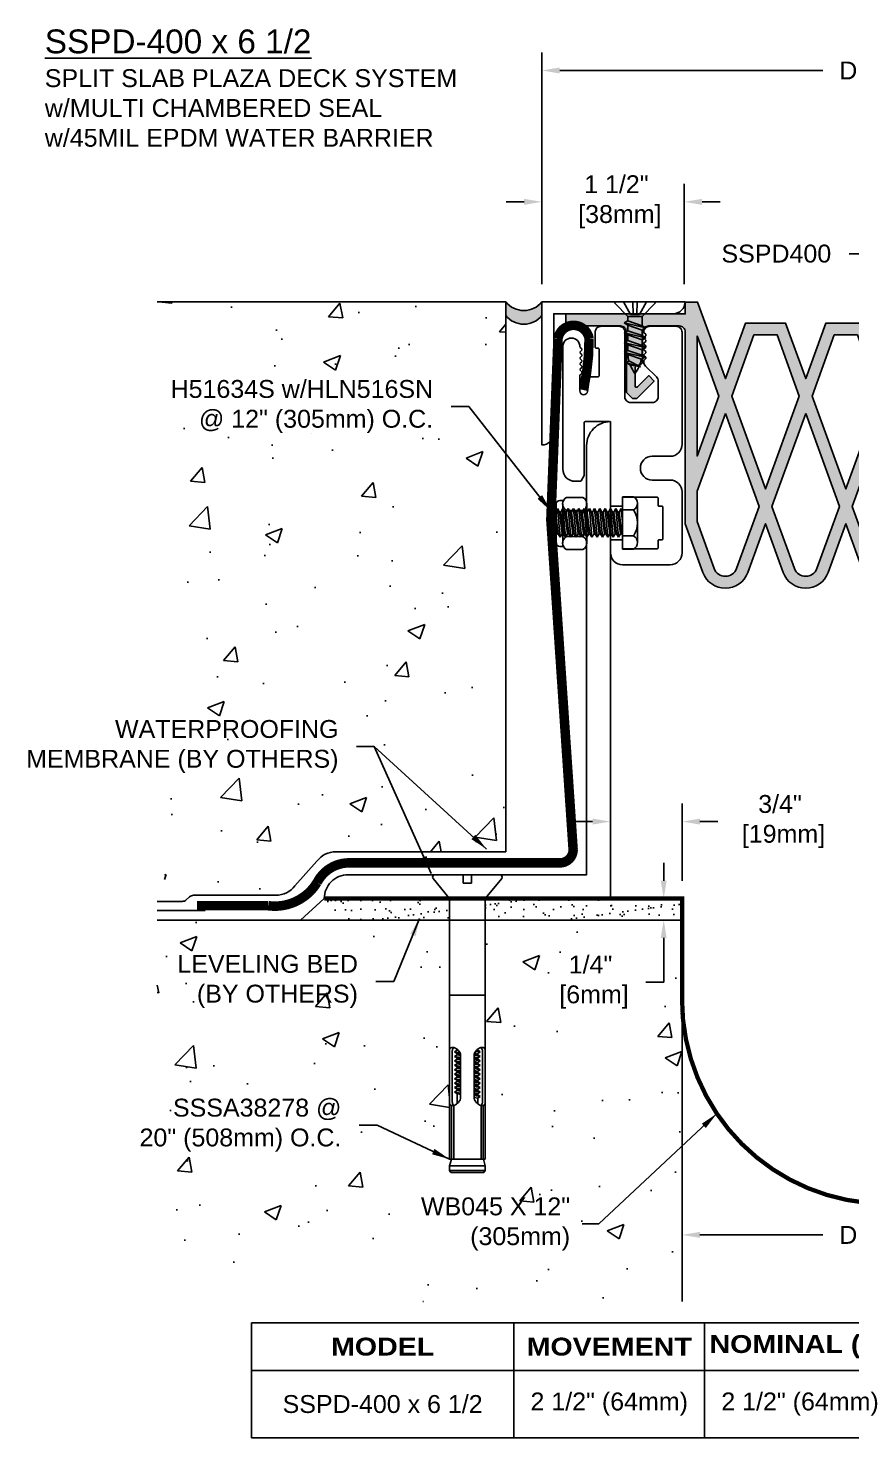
# Model space of a CAD drawing. Header units: inches. Extents: x -1.4 to 49.4, y -11.9 to 2.9.
# Drawn here: x -1.35 to 7.28, y -11.91 to 2.87 of the extents above; entities that cross this region are included whole.
import ezdxf

# ---------------------------------------------------------------- set-up
doc = ezdxf.new("R2010")
doc.units = ezdxf.units.IN
doc.header["$MEASUREMENT"] = 0
for name, color, linetype in [('Anchors', 4, 'Continuous'), ('Conditions', 1, 'Continuous'), ('Dimensions', 3, 'Continuous'), ('Fillers', 2, 'Continuous'), ('Metals', 7, 'Continuous'), ('Seal', 5, 'Continuous'), ('TABLE', 1, 'Continuous'), ('Text', 2, 'Continuous')]:
    doc.layers.add(name, color=color, linetype=linetype)
doc.styles.add('ARIAL', font='arial.ttf')
doc.styles.add('Arial Bold', font='')
doc.styles.get('Arial Bold').set_extended_font_data('Arial Black')
doc.dimstyles.new('Arial', dxfattribs={"dimscale": 1.5, "dimtxt": 0.125, "dimasz": 0.125, "dimexe": 0.125, "dimexo": 0.125, "dimgap": 0.125, "dimtad": 0, "dimtih": 1, "dimtoh": 1, "dimdec": 4, "dimzin": 0, "dimdsep": 46, "dimlunit": 4, "dimtxsty": 'ARIAL', "dimcen": 0.125, "dimadec": 0, "dimazin": 0, "dimtfac": 1, "dimtdec": 4, "dimtofl": 0, "dimtmove": 0, "dimatfit": 3, "dimfxl": 0, "dimfrac": 2, "dimtolj": 1, "dimtzin": 0, "dimarcsym": 0})
pattern_1 = [(37.5, (-4.8217, -10.52077), (-0.0062993, 0.1926824), [0, -0.152, 0, -0.17, 0, -0.1625]), (7.5, (-4.8217, -10.52077), (0.1769777, 0.2822146), [0, -0.082, 0, -0.137, 0, -0.0525]), (327.5, (-4.9447, -10.52077), (0.3114142, 0.000566), [0, -0.05, 0, -0.18, 0, -0.235]), (317.5, (-4.9447, -10.52077), (0.3006127, 0.0877676), [0, -0.025, 0, -0.118, 0, -0.135])]

# ---------------------------------------------------------------- blocks, each defined once
blk = doc.blocks.new('PLZ1')
blk.add_lwpolyline([(0.265, 0, -0.414214), (0.275, -0.01), (0.275, -0.56, 0.131652), (0.276, -0.565), (0.308, -0.62, 0.267949), (0.317, -0.625), (0.375, -0.625, 0.414214), (0.5, -0.5), (0.5, 0.785, 1), (0.32, 0.785, -0.198912), (0.317, 0.778), (0.301, 0.762, 0.414214), (0.301, 0.748), (0.317, 0.732, -0.198912), (0.32, 0.725, -0.198912), (0.317, 0.718), (0.301, 0.702, 0.414214), (0.301, 0.688), (0.317, 0.672, -0.198912), (0.32, 0.665, -0.198912), (0.317, 0.658), (0.301, 0.642, 0.414214), (0.301, 0.628), (0.317, 0.612, -0.198912), (0.32, 0.605, -0.198912), (0.317, 0.598), (0.301, 0.582, 0.414214), (0.301, 0.568), (0.317, 0.552, -0.198912), (0.32, 0.545, -0.198912), (0.317, 0.538), (0.301, 0.522, 0.414214), (0.301, 0.508), (0.317, 0.492, -0.198912), (0.32, 0.485), (0.32, 0.322, -0.93609), (0.24, 0.317), (0.221, 0.461, 0.376062), (0.211, 0.47), (0.13, 0.47, -0.414214), (0.12, 0.48), (0.12, 0.76, -0.414214), (0.13, 0.77), (0.15, 0.77, 0.414214), (0.16, 0.78), (0.16, 0.937, 0.414214), (0.097, 1), (-0.088, 1, 0.414214), (-0.15, 0.937), (-0.15, 0.262, -0.414214), (-0.213, 0.2), (-0.438, 0.2, -0.414214), (-0.5, 0.262), (-0.5, 0.424, -0.198912), (-0.482, 0.468), (-0.368, 0.582, 0.198912), (-0.35, 0.626), (-0.35, 0.637, 0.198912), (-0.353, 0.645), (-0.369, 0.66, -0.414214), (-0.369, 0.675), (-0.353, 0.69, 0.198912), (-0.35, 0.697, 0.198912), (-0.353, 0.705), (-0.369, 0.72, -0.414214), (-0.369, 0.735), (-0.353, 0.75, 0.198912), (-0.35, 0.757, 0.198912), (-0.353, 0.765), (-0.369, 0.78, -0.414214), (-0.369, 0.795), (-0.353, 0.81, 0.198912), (-0.35, 0.817, 0.198912), (-0.353, 0.825), (-0.369, 0.84, -0.414214), (-0.369, 0.855), (-0.353, 0.87, 0.198912), (-0.35, 0.877, 0.198912), (-0.353, 0.885), (-0.369, 0.9, -0.414214), (-0.369, 0.915), (-0.353, 0.93, 0.198912), (-0.35, 0.937, 0.414214), (-0.413, 1), (-0.688, 1, 0.414214), (-0.75, 0.937), (-0.75, -0.238, 0.414214), (-0.625, -0.363), (-0.438, -0.363, -1), (-0.438, -0.613), (-0.625, -0.613, 0.414214), (-0.75, -0.737), (-0.75, -1.375, 0.414214), (-0.625, -1.5), (-0.125, -1.5, 0.414214), (0, -1.375), (0, -1.248, 0.414214), (-0.01, -1.238), (-0.115, -1.238, 0.414214), (-0.125, -1.248), (-0.125, -1.323, -0.414214), (-0.135, -1.333), (-0.49, -1.333, -0.414214), (-0.5, -1.323), (-0.5, -1.248, 0.414214), (-0.51, -1.238), (-0.54, -1.238, -0.414214), (-0.55, -1.228), (-0.55, -0.898, -0.414214), (-0.54, -0.888), (-0.51, -0.888, 0.414214), (-0.5, -0.878), (-0.5, -0.803, -0.414214), (-0.49, -0.793), (-0.135, -0.793, -0.414214), (-0.125, -0.803), (-0.125, -0.878, 0.414214), (-0.115, -0.888), (-0.01, -0.888, 0.414214), (0, -0.878), (0, -0.01, -0.414214), (0.01, 0)], format="xyb", close=True)
blk = doc.blocks.new('*D13')
at = {"layer": 'Defpoints', "color": 0}
for p in [(4.031, 1.049), (4.031, 0), (5.523, 0)]:
    blk.add_point(p, dxfattribs=at)
at = {"layer": 'Dimensions', "color": 0, "lineweight": -2}
for p, q in [((4.031, 0.187), (4.031, 1.236)), ((5.523, 0.187), (5.523, 1.236)), ((3.844, 1.049), (3.656, 1.049)), ((5.71, 1.049), (5.898, 1.049))]:
    blk.add_line(p, q, dxfattribs=at)
at = {"layer": 'Dimensions', "color": 0}
for points in [[(3.844, 1.08), (3.844, 1.017), (4.031, 1.049)], [(5.71, 1.08), (5.71, 1.017), (5.523, 1.049)]]:
    blk.add_solid(points, dxfattribs=at)
at = {"layer": 'Dimensions', "color": 0, "insert": (4.812, 1.049), "char_height": 0.1875, "attachment_point": 5, "style": 'ARIAL'}
blk.add_mtext('\\A1;1 1/2"\\P [38mm]', dxfattribs=at)
blk = doc.blocks.new('SSSA38278')
for p, q in [((-0.341, 0), (-0.045, 0)), ((-0.045, 0), (-0.045, -0.09)), ((0.045, 0), (0.341, 0)), ((0.045, 0), (0.045, -0.09)), ((-0.191, -0.246), (-0.36, -0.039)), ((-0.045, -0.09), (0.045, -0.09)), ((0.191, -0.246), (0.36, -0.039)), ((-0.187, -0.256), (-0.187, -2.982)), ((0.188, -0.256), (0.188, -2.982)), ((-0.187, -1.262), (0.188, -1.262)), ((-0.157, -1.843), (-0.157, -2.387)), ((-0.135, -1.857), (-0.108, -1.84)), ((-0.135, -1.857), (-0.089, -1.849)), ((-0.135, -1.857), (-0.108, -1.873)), ((-0.135, -1.904), (-0.108, -1.887)), ((-0.135, -1.904), (-0.071, -1.893)), ((-0.135, -1.904), (-0.108, -1.92)), ((-0.108, -1.83), (-0.108, -1.84)), ((-0.108, -1.84), (-0.098, -1.838)), ((-0.078, -1.867), (-0.108, -1.873)), ((-0.108, -1.873), (-0.108, -1.887)), ((-0.108, -1.887), (-0.073, -1.88)), ((-0.07, -1.912), (-0.108, -1.92)), ((-0.108, -1.92), (-0.108, -1.934)), ((-0.07, -1.896), (-0.07, -2.334)), ((0.071, -1.895), (0.108, -1.887)), ((0.071, -1.896), (0.071, -2.334)), ((0.071, -1.915), (0.135, -1.904)), ((0.071, -1.915), (0.135, -1.904)), ((0.108, -1.92), (0.071, -1.928)), ((0.108, -1.873), (0.072, -1.881)), ((0.078, -1.867), (0.135, -1.857)), ((0.093, -1.844), (0.108, -1.84)), ((0.108, -1.83), (0.108, -1.84)), ((0.135, -1.857), (0.108, -1.84)), ((0.135, -1.857), (0.108, -1.873)), ((0.108, -1.873), (0.108, -1.887)), ((0.135, -1.904), (0.108, -1.887)), ((0.135, -1.904), (0.108, -1.92)), ((0.108, -1.92), (0.108, -1.934)), ((0.158, -1.843), (0.158, -2.387)), ((-0.135, -1.951), (-0.108, -1.934)), ((-0.135, -1.951), (-0.07, -1.94)), ((-0.135, -1.951), (-0.108, -1.967)), ((-0.135, -1.998), (-0.108, -1.981)), ((-0.135, -1.998), (-0.07, -1.986)), ((-0.135, -1.998), (-0.108, -2.014)), ((-0.135, -2.044), (-0.108, -2.028)), ((-0.135, -2.044), (-0.07, -2.033)), ((-0.135, -2.044), (-0.108, -2.061)), ((-0.108, -1.934), (-0.07, -1.926)), ((-0.07, -1.959), (-0.108, -1.967)), ((-0.108, -1.967), (-0.108, -1.981)), ((-0.108, -1.981), (-0.07, -1.973)), ((-0.07, -2.006), (-0.108, -2.014)), ((-0.108, -2.014), (-0.108, -2.028)), ((-0.108, -2.028), (-0.07, -2.02)), ((-0.07, -2.053), (-0.108, -2.061)), ((-0.108, -2.061), (-0.108, -2.075)), ((-0.108, -2.075), (-0.07, -2.067)), ((0.071, -1.942), (0.108, -1.934)), ((0.071, -1.962), (0.135, -1.951)), ((0.108, -1.967), (0.071, -1.975)), ((0.071, -1.989), (0.108, -1.981)), ((0.071, -2.009), (0.135, -1.998)), ((0.108, -2.014), (0.071, -2.022)), ((0.071, -2.036), (0.108, -2.028)), ((0.071, -2.056), (0.135, -2.044)), ((0.108, -2.061), (0.071, -2.069)), ((0.135, -1.951), (0.108, -1.934)), ((0.135, -1.951), (0.108, -1.967)), ((0.108, -1.967), (0.108, -1.981)), ((0.135, -1.998), (0.108, -1.981)), ((0.135, -1.998), (0.108, -2.014)), ((0.108, -2.014), (0.108, -2.028)), ((0.135, -2.044), (0.108, -2.028)), ((0.135, -2.044), (0.108, -2.061)), ((0.108, -2.061), (0.108, -2.075)), ((-0.135, -2.091), (-0.108, -2.075)), ((-0.135, -2.091), (-0.07, -2.08)), ((-0.135, -2.091), (-0.108, -2.108)), ((-0.135, -2.138), (-0.108, -2.122)), ((-0.135, -2.138), (-0.07, -2.127)), ((-0.135, -2.138), (-0.108, -2.155)), ((-0.135, -2.185), (-0.108, -2.169)), ((-0.135, -2.185), (-0.07, -2.174)), ((-0.135, -2.185), (-0.108, -2.202)), ((-0.135, -2.232), (-0.108, -2.215)), ((-0.07, -2.1), (-0.108, -2.108)), ((-0.108, -2.108), (-0.108, -2.122)), ((-0.108, -2.122), (-0.07, -2.114)), ((-0.07, -2.147), (-0.108, -2.155)), ((-0.108, -2.155), (-0.108, -2.169)), ((-0.108, -2.169), (-0.07, -2.16)), ((-0.07, -2.193), (-0.108, -2.202)), ((-0.108, -2.202), (-0.108, -2.215)), ((-0.108, -2.215), (-0.07, -2.207)), ((0.071, -2.083), (0.108, -2.075)), ((0.071, -2.103), (0.135, -2.091)), ((0.108, -2.108), (0.071, -2.116)), ((0.071, -2.13), (0.108, -2.122)), ((0.071, -2.149), (0.135, -2.138)), ((0.108, -2.155), (0.071, -2.163)), ((0.071, -2.177), (0.108, -2.169)), ((0.071, -2.196), (0.135, -2.185)), ((0.108, -2.202), (0.071, -2.21)), ((0.071, -2.224), (0.108, -2.215)), ((0.135, -2.091), (0.108, -2.075)), ((0.135, -2.091), (0.108, -2.108)), ((0.108, -2.108), (0.108, -2.122)), ((0.135, -2.138), (0.108, -2.122)), ((0.135, -2.138), (0.108, -2.155)), ((0.108, -2.155), (0.108, -2.169)), ((0.135, -2.185), (0.108, -2.169)), ((0.135, -2.185), (0.108, -2.202)), ((0.108, -2.202), (0.108, -2.215)), ((0.135, -2.232), (0.108, -2.215)), ((-0.135, -2.232), (-0.07, -2.221)), ((-0.135, -2.232), (-0.108, -2.248)), ((-0.135, -2.279), (-0.108, -2.262)), ((-0.135, -2.279), (-0.07, -2.268)), ((-0.135, -2.279), (-0.108, -2.295)), ((-0.135, -2.326), (-0.108, -2.309)), ((-0.135, -2.326), (-0.07, -2.315)), ((-0.135, -2.326), (-0.108, -2.342)), ((-0.07, -2.24), (-0.108, -2.248)), ((-0.108, -2.248), (-0.108, -2.262)), ((-0.108, -2.262), (-0.07, -2.254)), ((-0.07, -2.287), (-0.108, -2.295)), ((-0.108, -2.295), (-0.108, -2.309)), ((-0.108, -2.309), (-0.07, -2.301)), ((-0.07, -2.334), (-0.108, -2.342)), ((-0.108, -2.342), (-0.108, -2.401)), ((0.071, -2.243), (0.135, -2.232)), ((0.108, -2.248), (0.071, -2.257)), ((0.071, -2.27), (0.108, -2.262)), ((0.071, -2.29), (0.135, -2.279)), ((0.108, -2.295), (0.071, -2.303)), ((0.135, -2.232), (0.108, -2.248)), ((0.108, -2.248), (0.108, -2.262)), ((0.135, -2.279), (0.108, -2.262)), ((0.135, -2.279), (0.108, -2.295)), ((0.108, -2.295), (0.108, -2.401)), ((-0.166, -2.42), (-0.166, -2.982)), ((-0.143, -2.42), (-0.143, -2.982)), ((0.143, -2.42), (0.143, -2.982)), ((0.166, -2.42), (0.166, -2.982)), ((-0.187, -3.053), (-0.168, -2.982)), ((-0.187, -2.982), (0.188, -2.982)), ((-0.187, -3.053), (0.188, -3.053)), ((-0.187, -3.053), (-0.187, -3.099)), ((-0.187, -3.099), (0.188, -3.099)), ((-0.187, -3.099), (-0.174, -3.123)), ((0.168, -2.982), (0.188, -3.053)), ((0.188, -3.099), (0.174, -3.123)), ((0.188, -3.053), (0.188, -3.099)), ((-0.174, -3.123), (0.174, -3.123))]:
    blk.add_line(p, q)
for centre, radius, start, end in [((-0.341, -0.024), 0.0239, 90, 219.032), ((0.341, -0.024), 0.0239, 320.968, 90), ((-0.202, -0.256), 0.015, 0, 39.1666), ((0.203, -0.256), 0.015, 140.8334, 180), ((-0.159, -1.839), 0.0276, 135, 168.9394), ((-0.135, -1.843), 0.0524, 168.9394, 180), ((-0.159, -1.839), 0.0276, 101.0606, 135), ((-0.155, -1.863), 0.0524, 76.6123, 101.0606), ((-0.129, -1.839), 0.0276, 135, 168.9394), ((-0.105, -1.843), 0.0524, 168.9394, 180), ((-0.129, -1.839), 0.0276, 110.9085, 135), ((-0.161, -1.888), 0.0783, 59.3028, 76.6123), ((-0.179, -1.919), 0.114, 45, 59.3028), ((-0.179, -1.919), 0.114, 30.6972, 45), ((-0.148, -1.901), 0.0783, 13.3877, 30.6972), ((-0.123, -1.895), 0.0524, 358.2993, 13.3877), ((0.123, -1.895), 0.0524, 166.6123, 181.7007), ((0.148, -1.901), 0.0783, 149.3028, 166.6123), ((0.179, -1.919), 0.114, 135, 149.3028), ((0.179, -1.919), 0.114, 120.6972, 135), ((0.161, -1.888), 0.0783, 103.3877, 120.6972), ((0.129, -1.839), 0.0276, 45, 69.0915), ((0.155, -1.863), 0.0524, 78.9394, 103.3877), ((0.129, -1.839), 0.0276, 11.0606, 45), ((0.105, -1.843), 0.0524, 360, 11.0606), ((0.159, -1.839), 0.0276, 45, 78.9394), ((0.159, -1.839), 0.0276, 11.0606, 45), ((0.135, -1.843), 0.0524, 0, 11.0606), ((-0.148, -2.329), 0.0783, 329.3028, 346.6123), ((-0.123, -2.335), 0.0524, 346.6123, 1.7007), ((0.123, -2.335), 0.0524, 178.2993, 193.3877), ((0.148, -2.329), 0.0783, 193.3877, 210.6972), ((-0.135, -2.387), 0.0524, 180, 191.0606), ((-0.159, -2.392), 0.0276, 191.0606, 225), ((-0.159, -2.392), 0.0276, 225, 258.9394), ((-0.155, -2.367), 0.0524, 258.9394, 283.3877), ((-0.105, -2.387), 0.0524, 180, 191.0606), ((-0.129, -2.392), 0.0276, 191.0606, 225), ((-0.129, -2.392), 0.0276, 225, 249.0915), ((-0.161, -2.342), 0.0783, 283.3877, 300.6972), ((-0.179, -2.311), 0.114, 300.6972, 315), ((-0.179, -2.311), 0.114, 315, 329.3028), ((0.179, -2.311), 0.114, 210.6972, 225), ((0.179, -2.311), 0.114, 225, 239.3028), ((0.161, -2.342), 0.0783, 239.3028, 256.6123), ((0.129, -2.392), 0.0276, 290.9085, 315), ((0.155, -2.367), 0.0524, 256.6123, 281.0606), ((0.129, -2.392), 0.0276, 315, 348.9394), ((0.105, -2.387), 0.0524, 348.9394, 0), ((0.159, -2.392), 0.0276, 281.0606, 315), ((0.159, -2.392), 0.0276, 315, 348.9394), ((0.135, -2.387), 0.0524, 348.9394, 360)]:
    blk.add_arc(centre, radius, start, end)
blk = doc.blocks.new('*D14')
at = {"layer": 'Defpoints', "color": 0}
for p in [(11.25, 2.426), (4.031, 0), (11.25, 0)]:
    blk.add_point(p, dxfattribs=at)
at = {"layer": 'Dimensions', "color": 0, "lineweight": -2}
for p, q in [((4.031, 0.188), (4.031, 2.613)), ((11.25, 0.188), (11.25, 2.613)), ((4.219, 2.426), (6.976, 2.426)), ((11.062, 2.426), (8.305, 2.426))]:
    blk.add_line(p, q, dxfattribs=at)
at = {"layer": 'Dimensions', "color": 0}
for points in [[(4.219, 2.457), (4.219, 2.394), (4.031, 2.426)], [(11.062, 2.457), (11.062, 2.394), (11.25, 2.426)]]:
    blk.add_solid(points, dxfattribs=at)
at = {"layer": 'Dimensions', "color": 0, "insert": (7.641, 2.426), "char_height": 0.1875, "attachment_point": 5, "style": 'ARIAL'}
blk.add_mtext('\\A1;DIM. "B"', dxfattribs=at)
blk = doc.blocks.new('*D15')
at = {"layer": 'Defpoints', "color": 0}
for p in [(5.5, -7.103), (9.781, -7.103), (9.781, -9.781)]:
    blk.add_point(p, dxfattribs=at)
at = {"layer": 'Dimensions', "color": 0, "lineweight": -2}
for p, q in [((5.5, -7.29), (5.5, -9.968)), ((9.781, -7.29), (9.781, -9.968)), ((5.688, -9.781), (6.976, -9.781)), ((9.594, -9.781), (8.305, -9.781))]:
    blk.add_line(p, q, dxfattribs=at)
at = {"layer": 'Dimensions', "color": 0}
for points in [[(5.688, -9.749), (5.688, -9.812), (5.5, -9.781)], [(9.594, -9.749), (9.594, -9.812), (9.781, -9.781)]]:
    blk.add_solid(points, dxfattribs=at)
at = {"layer": 'Dimensions', "color": 0, "insert": (7.641, -9.781), "char_height": 0.1875, "attachment_point": 5, "style": 'ARIAL'}
blk.add_mtext('\\A1;DIM. "A"', dxfattribs=at)
blk = doc.blocks.new('*D17')
at = {"layer": 'Defpoints', "color": 0}
for p in [(5.308, -6.255), (5.5, -6.255), (5.5, -6.48)]:
    blk.add_point(p, dxfattribs=at)
at = {"layer": 'Dimensions', "color": 0, "lineweight": -2}
for p, q in [((5.308, -6.068), (5.308, -5.88)), ((5.313, -6.255), (5.12, -6.255)), ((5.313, -6.48), (5.12, -6.48)), ((5.308, -6.668), (5.308, -7.131)), ((5.308, -7.131), (5.12, -7.131))]:
    blk.add_line(p, q, dxfattribs=at)
at = {"layer": 'Dimensions', "color": 0}
for points in [[(5.277, -6.068), (5.339, -6.068), (5.308, -6.255)], [(5.277, -6.668), (5.339, -6.668), (5.308, -6.48)]]:
    blk.add_solid(points, dxfattribs=at)
at = {"layer": 'Dimensions', "color": 0, "insert": (4.541, -7.131), "char_height": 0.1875, "attachment_point": 5, "style": 'ARIAL'}
blk.add_mtext('\\A1;1/4"\\P [6mm]', dxfattribs=at)
blk = doc.blocks.new('*D16')
at = {"layer": 'Defpoints', "color": 0}
for p in [(4.75, -5.448), (4.75, -6.255), (5.5, -6.255)]:
    blk.add_point(p, dxfattribs=at)
at = {"layer": 'Dimensions', "color": 0, "lineweight": -2}
for p, q in [((4.75, -6.068), (4.75, -5.26)), ((5.5, -6.068), (5.5, -5.26)), ((4.563, -5.448), (4.375, -5.448)), ((5.688, -5.448), (5.875, -5.448))]:
    blk.add_line(p, q, dxfattribs=at)
at = {"layer": 'Dimensions', "color": 0}
for points in [[(4.563, -5.417), (4.563, -5.479), (4.75, -5.448)], [(5.688, -5.417), (5.688, -5.479), (5.5, -5.448)]]:
    blk.add_solid(points, dxfattribs=at)
at = {"layer": 'Dimensions', "color": 0, "insert": (6.527, -5.448), "char_height": 0.1875, "attachment_point": 5, "style": 'ARIAL'}
blk.add_mtext('\\A1;3/4"\\P [19mm]', dxfattribs=at)
blk = doc.blocks.new('CSA3X5X14')
at = {"layer": 'Metals'}
blk.add_lwpolyline([(0.25, 4.75, 0.414214), (0, 5), (0, 0), (3, 0, 0.414214), (2.75, 0.25), (0.25, 0.25)], format="xyb", close=True, dxfattribs=at)
blk = doc.blocks.new('SSA112X112X18')
blk.add_lwpolyline([(0, 0), (-1.5, 0), (-1.5, -1.5, 0.414214), (-1.375, -1.375), (-1.375, -0.125), (-0.125, -0.125, 0.414214)], format="xyb", close=True)
blk = doc.blocks.new('FSM1434S')
for p, q in [((0.202, 0), (-0.202, 0)), ((-0.122, 0), (-0.046, -0.132)), ((-0.024, 0), (-0.019, -0.132)), ((0.024, 0), (0.019, -0.132)), ((0.122, 0), (0.046, -0.132)), ((-0.209, -0.016), (-0.075, -0.154)), ((-0.046, -0.132), (0.046, -0.132)), ((0.209, -0.016), (0.075, -0.154)), ((-0.112, -0.221), (-0.075, -0.2)), ((0.113, -0.273), (-0.112, -0.221)), ((-0.112, -0.221), (-0.075, -0.243)), ((-0.075, -0.154), (0.075, -0.154)), ((-0.075, -0.154), (-0.075, -0.2)), ((0.075, -0.251), (-0.075, -0.2)), ((-0.075, -0.243), (-0.075, -0.246)), ((-0.075, -0.243), (-0.075, -0.303)), ((-0.075, -0.243), (0.075, -0.295)), ((0.075, -0.154), (0.075, -0.251)), ((0.113, -0.273), (0.075, -0.251)), ((0.113, -0.273), (0.075, -0.295)), ((0.075, -0.295), (0.075, -0.298)), ((0.075, -0.295), (0.075, -0.354)), ((-0.112, -0.325), (-0.075, -0.303)), ((0.113, -0.376), (-0.112, -0.325)), ((-0.112, -0.325), (-0.075, -0.346)), ((-0.112, -0.428), (-0.075, -0.406)), ((0.113, -0.479), (-0.112, -0.428)), ((-0.112, -0.428), (-0.075, -0.449)), ((0.075, -0.354), (-0.075, -0.303)), ((-0.075, -0.346), (0.075, -0.398)), ((-0.075, -0.346), (-0.075, -0.406)), ((0.075, -0.458), (-0.075, -0.406)), ((0.113, -0.376), (0.075, -0.354)), ((0.113, -0.376), (0.075, -0.398)), ((0.075, -0.398), (0.075, -0.458)), ((-0.112, -0.531), (-0.075, -0.509)), ((0.105, -0.581), (-0.112, -0.531)), ((-0.112, -0.531), (-0.075, -0.553)), ((-0.075, -0.509), (-0.075, -0.449)), ((-0.075, -0.449), (0.075, -0.501)), ((0.073, -0.56), (-0.075, -0.509)), ((-0.075, -0.553), (0.067, -0.602)), ((0.105, -0.581), (0.067, -0.602)), ((0.105, -0.581), (0.073, -0.56)), ((0.113, -0.479), (0.075, -0.458)), ((0.113, -0.479), (0.075, -0.501)), ((0.075, -0.524), (0.075, -0.501)), ((-0.089, -0.64), (-0.063, -0.619)), ((0.058, -0.681), (-0.089, -0.64)), ((-0.089, -0.64), (-0.051, -0.661)), ((0.058, -0.681), (-0.063, -0.619)), ((-0.051, -0.661), (0.058, -0.681))]:
    blk.add_line(p, q)
for centre, radius, start, end in [((-0.202, -0.01), 0.0096, 90, 224.3206), ((0.202, -0.01), 0.0096, 315.6794, 90), ((0.298, -0.526), 0.373, 184.1974, 194.4309), ((-0.298, -0.526), 0.373, 354.6624, 0.1882), ((0.298, -0.526), 0.373, 201.2487, 216.9667), ((-0.298, -0.526), 0.373, 323.0333, 335.8104), ((-0.298, -0.526), 0.373, 336.5004, 348.2654)]:
    blk.add_arc(centre, radius, start, end)
blk = doc.blocks.new('Sealant')
blk.add_hatch(color=253).paths.add_polyline_path([(0, -0.143), (0, 0, -0.481905), (-0.378, 0), (-0.378, -0.143, 0.481905)])
for centre in [(-0.189, 0.151), (-0.189, 0.008)]:
    blk.add_arc(centre, 0.242, 218.5407, 321.4593)
blk = doc.blocks.new('HLN516SN')
for p, q in [((-0.205, 0.32), (0.205, 0.32)), ((-0.274, 0.213), (-0.274, 0.04)), ((-0.242, 0.244), (-0.242, 0.283)), ((-0.205, 0.253), (0.205, 0.253)), ((-0.137, 0.04), (-0.137, 0.213)), ((0.137, 0.04), (0.137, 0.213)), ((0.242, 0.244), (0.242, 0.283)), ((0.274, 0.213), (0.274, 0.04)), ((-0.205, 0), (0.205, 0))]:
    blk.add_line(p, q)
for centre, radius, start, end in [((-0.205, 0.283), 0.037, 90, 180), ((0.205, 0.283), 0.037, 0, 90), ((-0.205, 0.175), 0.0783, 29.0208, 150.9792), ((0, 0.001), 0.253, 57.1911, 122.8089), ((0.205, 0.175), 0.0783, 29.0208, 150.9792), ((-0.205, 0.078), 0.0783, 209.0208, 330.9792), ((0, 0.253), 0.253, 237.1911, 302.8089), ((0.205, 0.078), 0.0783, 209.0208, 330.9792)]:
    blk.add_arc(centre, radius, start, end)
blk = doc.blocks.new('H51634S')
for p, q in [((-0.206, 0.158), (0.206, 0.158)), ((-0.275, 0.114), (-0.275, 0)), ((-0.275, 0), (0.275, 0)), ((-0.15, -0.013), (-0.127, 0)), ((-0.15, -0.013), (-0.008, 0)), ((-0.138, 0), (-0.138, 0.114)), ((0.124, 0), (0.113, -0.007)), ((0.137, 0), (0.137, 0.114)), ((0.275, 0.114), (0.275, 0)), ((-0.15, -0.013), (-0.113, -0.034)), ((-0.15, -0.069), (0.15, -0.041)), ((-0.15, -0.069), (-0.113, -0.047)), ((-0.15, -0.069), (-0.113, -0.09)), ((-0.15, -0.124), (0.15, -0.096)), ((-0.15, -0.124), (-0.113, -0.103)), ((-0.15, -0.124), (-0.113, -0.145)), ((0.113, -0.007), (-0.113, -0.034)), ((-0.113, -0.047), (0.113, -0.02)), ((-0.113, -0.047), (-0.113, -0.034)), ((0.113, -0.062), (-0.113, -0.09)), ((-0.113, -0.103), (0.113, -0.075)), ((-0.113, -0.103), (-0.113, -0.09)), ((0.113, -0.118), (-0.113, -0.145)), ((-0.113, -0.159), (0.113, -0.131)), ((-0.113, -0.159), (-0.113, -0.145)), ((0.113, -0.02), (0.113, -0.007)), ((0.15, -0.041), (0.113, -0.02)), ((0.15, -0.041), (0.113, -0.062)), ((0.113, -0.075), (0.113, -0.062)), ((0.15, -0.096), (0.113, -0.075)), ((0.15, -0.096), (0.113, -0.118)), ((0.113, -0.131), (0.113, -0.118)), ((0.15, -0.152), (0.113, -0.131)), ((-0.15, -0.18), (0.15, -0.152)), ((-0.15, -0.18), (-0.113, -0.159)), ((-0.15, -0.18), (-0.113, -0.201)), ((-0.15, -0.235), (0.15, -0.208)), ((-0.15, -0.235), (-0.113, -0.214)), ((-0.15, -0.235), (-0.113, -0.257)), ((-0.15, -0.291), (0.15, -0.263)), ((-0.15, -0.291), (-0.113, -0.27)), ((-0.15, -0.291), (-0.113, -0.312)), ((0.113, -0.173), (-0.113, -0.201)), ((-0.113, -0.214), (0.113, -0.186)), ((-0.113, -0.214), (-0.113, -0.201)), ((0.113, -0.229), (-0.113, -0.257)), ((-0.113, -0.27), (0.113, -0.242)), ((-0.113, -0.27), (-0.113, -0.257)), ((0.113, -0.284), (-0.113, -0.312)), ((0.15, -0.152), (0.113, -0.173)), ((0.113, -0.186), (0.113, -0.173)), ((0.15, -0.208), (0.113, -0.186)), ((0.15, -0.208), (0.113, -0.229)), ((0.113, -0.242), (0.113, -0.229)), ((0.15, -0.263), (0.113, -0.242)), ((0.15, -0.263), (0.113, -0.284)), ((0.113, -0.297), (0.113, -0.284)), ((-0.15, -0.346), (0.15, -0.319)), ((-0.15, -0.346), (-0.113, -0.325)), ((-0.15, -0.346), (-0.113, -0.368)), ((-0.15, -0.402), (0.15, -0.374)), ((-0.15, -0.402), (-0.113, -0.381)), ((-0.15, -0.402), (-0.113, -0.423)), ((-0.15, -0.458), (0.15, -0.43)), ((-0.15, -0.458), (-0.113, -0.436)), ((-0.113, -0.325), (0.113, -0.297)), ((-0.113, -0.325), (-0.113, -0.312)), ((0.113, -0.34), (-0.113, -0.368)), ((-0.113, -0.381), (0.113, -0.353)), ((-0.113, -0.381), (-0.113, -0.368)), ((0.113, -0.395), (-0.113, -0.423)), ((-0.113, -0.436), (0.113, -0.409)), ((-0.113, -0.436), (-0.113, -0.423)), ((0.15, -0.319), (0.113, -0.297)), ((0.15, -0.319), (0.113, -0.34)), ((0.113, -0.353), (0.113, -0.34)), ((0.15, -0.374), (0.113, -0.353)), ((0.15, -0.374), (0.113, -0.395)), ((0.113, -0.409), (0.113, -0.395)), ((0.15, -0.43), (0.113, -0.409)), ((0.15, -0.43), (0.113, -0.451)), ((-0.15, -0.458), (-0.113, -0.479)), ((-0.15, -0.513), (0.15, -0.485)), ((-0.15, -0.513), (-0.113, -0.492)), ((-0.15, -0.513), (-0.113, -0.534)), ((-0.15, -0.569), (0.15, -0.541)), ((-0.15, -0.569), (-0.113, -0.547)), ((-0.15, -0.569), (-0.113, -0.59)), ((0.113, -0.451), (-0.113, -0.479)), ((-0.113, -0.492), (0.113, -0.464)), ((-0.113, -0.492), (-0.113, -0.479)), ((0.113, -0.507), (-0.113, -0.534)), ((-0.113, -0.547), (0.113, -0.52)), ((-0.113, -0.547), (-0.113, -0.534)), ((0.113, -0.562), (-0.113, -0.59)), ((-0.113, -0.603), (0.113, -0.575)), ((-0.113, -0.603), (-0.113, -0.59)), ((0.113, -0.464), (0.113, -0.451)), ((0.15, -0.485), (0.113, -0.464)), ((0.15, -0.485), (0.113, -0.507)), ((0.113, -0.52), (0.113, -0.507)), ((0.15, -0.541), (0.113, -0.52)), ((0.15, -0.541), (0.113, -0.562)), ((0.113, -0.575), (0.113, -0.562)), ((0.15, -0.596), (0.113, -0.575)), ((-0.15, -0.624), (0.15, -0.596)), ((-0.15, -0.624), (-0.113, -0.603)), ((-0.15, -0.624), (-0.113, -0.645)), ((-0.15, -0.68), (0.15, -0.652)), ((-0.15, -0.68), (-0.113, -0.659)), ((-0.15, -0.68), (-0.113, -0.701)), ((-0.15, -0.735), (0.15, -0.708)), ((-0.15, -0.735), (-0.113, -0.714)), ((-0.15, -0.735), (-0.124, -0.75)), ((0.113, -0.618), (-0.113, -0.645)), ((-0.113, -0.659), (0.113, -0.631)), ((-0.113, -0.659), (-0.113, -0.645)), ((0.113, -0.673), (-0.113, -0.701)), ((-0.113, -0.714), (0.113, -0.686)), ((-0.113, -0.714), (-0.113, -0.701)), ((0.113, -0.729), (-0.06, -0.75)), ((0.113, -0.729), (0.06, -0.75)), ((0.15, -0.596), (0.113, -0.618)), ((0.113, -0.631), (0.113, -0.618)), ((0.15, -0.652), (0.113, -0.631)), ((0.15, -0.652), (0.113, -0.673)), ((0.113, -0.686), (0.113, -0.673)), ((0.15, -0.708), (0.113, -0.686)), ((0.15, -0.708), (0.113, -0.729)), ((-0.124, -0.75), (0.06, -0.75))]:
    blk.add_line(p, q)
for centre, radius, start, end in [((-0.206, 0.083), 0.0757, 24.7615, 155.2385), ((0, -0.078), 0.237, 54.5107, 125.4893), ((0.206, 0.083), 0.0757, 24.7615, 155.2385)]:
    blk.add_arc(centre, radius, start, end)
for p in [(-0.113, -0.047), (-0.113, -0.103), (-0.113, -0.159), (-0.113, -0.214), (-0.113, -0.27), (-0.113, -0.325), (-0.113, -0.381), (-0.113, -0.436), (-0.113, -0.492), (-0.113, -0.547), (-0.113, -0.603), (-0.113, -0.659), (-0.113, -0.714)]:
    blk.add_point(p)
blk = doc.blocks.new('*T21')
at = {"layer": 'TABLE', "color": 0, "linetype": 'ByBlock', "lineweight": -2}
for p, q in [((0, 0), (12.75, 0)), ((0, 0), (0, -1.205)), ((2.75, 0), (2.75, -1.205)), ((4.75, 0), (4.75, -1.205)), ((6.75, 0), (6.75, -1.205)), ((8.75, 0), (8.75, -1.205)), ((10.75, 0), (10.75, -1.205)), ((12.75, 0), (12.75, -1.205)), ((0, -0.5), (12.75, -0.5)), ((0, -1.205), (12.75, -1.205))]:
    blk.add_line(p, q, dxfattribs=at)
at = {"layer": 'TABLE', "color": 2, "char_height": 0.1875, "attachment_point": 5}
for s, insert, width, style in [('{\\fArial Black|b0|i0|c0|p34;NOMINAL (A)}', (5.75, -0.25), 1.88, 'Arial Bold'), ('{\\fArial Black|b0|i0|c0|p34;MIN (A)}', (7.75, -0.25), 1.88, 'Arial Bold'), ('{\\fArial Black|b0|i0|c0|p34;MAX (A)}', (9.75, -0.25), 1.88, 'Arial Bold'), ('NOMINAL (B)', (11.75, -0.25), 1.88, 'Arial Bold'), ('{\\fArial Black|b0|i0|c0|p34;MODEL}', (1.375, -0.25), 2.63, 'Arial Bold'), ('{\\fArial Black|b0|i0|c0|p34;MOVEMENT}', (3.75, -0.25), 1.88, 'Arial Bold'), ('2 1/2" (64mm)', (3.75, -0.852), 1.88, 'ARIAL'), ('2 1/2" (64mm)', (5.75, -0.852), 1.88, 'ARIAL'), ('1 1/2" (38mm)', (7.75, -0.852), 1.88, 'ARIAL'), ('4" (102mm)', (9.75, -0.852), 1.88, 'ARIAL'), ('5 1/2" (140mm)', (11.75, -0.852), 1.88, 'ARIAL'), ('SSPD-400 x 6 1/2', (1.375, -0.852), 2.63, 'ARIAL')]:
    blk.add_mtext(s, dxfattribs=dict(at, insert=insert, width=width, style=style))
blk = doc.blocks.new('SSPD400')
h = blk.add_hatch(color=256)
h.paths.add_polyline_path([(1.893, 0.03), (1.475, 0.03), (1.263, -0.552), (1.051, 0.03), (0.633, 0.03), (0.421, -0.552), (0.129, 0.25), (0, 0.25), (0, 0.125), (-1.25, 0.125), (-1.25, 0), (-0.679, 0, -0.414214), (-0.616, -0.063), (-0.616, -0.697), (-0.553, -0.76), (-0.508, -0.76), (-0.326, -0.578), (-0.382, -0.521), (-0.5, -0.639, -0.668179), (-0.526, -0.629), (-0.526, -0.45, -0.414214), (-0.486, -0.41, 0.414214), (-0.446, -0.37), (-0.446, -0.063, -0.414214), (-0.383, 0), (-0.063, 0, -0.414214), (0, -0.063), (0, -2.074), (0.186, -2.586, 0.315299), (0.421, -2.75, 0.315299), (0.656, -2.586), (0.842, -2.074), (1.028, -2.586, 0.315299), (1.263, -2.75, 0.315299), (1.498, -2.586), (1.684, -2.074), (1.87, -2.586, 0.315299), (2.105, -2.75, 0.315299), (2.34, -2.586), (2.526, -2.074), (2.712, -2.586, 0.315299), (2.947, -2.75, 0.315299), (3.182, -2.586), (3.368, -2.074), (3.554, -2.586, 0.315299), (3.789, -2.75, 0.315299), (4.024, -2.586), (4.21, -2.074), (4.21, -0.063, -0.414214), (4.273, 0), (4.593, 0, -0.414214), (4.656, -0.063), (4.656, -0.37, 0.414214), (4.696, -0.41, -0.414214), (4.736, -0.45), (4.736, -0.629, -0.668179), (4.71, -0.639), (4.592, -0.521), (4.536, -0.578), (4.718, -0.76), (4.763, -0.76), (4.826, -0.697), (4.826, -0.063, -0.414214), (4.889, 0), (5.46, 0), (5.46, 0.125), (4.21, 0.125), (4.21, 0.25), (4.081, 0.25), (3.789, -0.552), (3.577, 0.03), (3.159, 0.03), (2.947, -0.552), (2.735, 0.03), (2.317, 0.03), (2.105, -0.552)])
h.paths.add_polyline_path([(1.806, -0.095), (2.038, -0.735), (1.684, -1.709), (1.33, -0.735), (1.562, -0.095)], flags=16)
h.paths.add_polyline_path([(1.196, -0.735), (0.842, -1.709), (0.488, -0.735), (0.72, -0.095), (0.964, -0.095)], flags=16)
h.paths.add_polyline_path([(2.404, -0.095), (2.648, -0.095), (2.88, -0.735), (2.526, -1.709), (2.172, -0.735)], flags=16)
h.paths.add_polyline_path([(1.263, -0.918), (1.617, -1.892), (1.38, -2.543, -0.315299), (1.263, -2.625, -0.315299), (1.146, -2.543), (0.909, -1.892)], flags=16)
h.paths.add_polyline_path([(2.105, -0.918), (2.459, -1.892), (2.222, -2.543, -0.315299), (2.105, -2.625, -0.315299), (1.988, -2.543), (1.751, -1.892)], flags=16)
h.paths.add_polyline_path([(0.354, -0.735), (0.125, -1.365), (0.125, -0.104)], flags=16)
h.paths.add_polyline_path([(0.421, -0.918), (0.775, -1.892), (0.538, -2.543, -0.315299), (0.421, -2.625, -0.315299), (0.304, -2.543), (0.125, -2.052), (0.125, -1.731)], flags=16)
h.paths.add_polyline_path([(3.246, -0.095), (3.49, -0.095), (3.722, -0.735), (3.368, -1.709), (3.014, -0.735)], flags=16)
h.paths.add_polyline_path([(2.947, -0.918), (3.301, -1.892), (3.064, -2.543, -0.315299), (2.947, -2.625, -0.315299), (2.83, -2.543), (2.593, -1.892)], flags=16)
h.paths.add_polyline_path([(3.789, -0.918), (4.085, -1.731), (4.085, -2.052), (3.906, -2.543, -0.315299), (3.789, -2.625, -0.315299), (3.672, -2.543), (3.435, -1.892)], flags=16)
h.paths.add_polyline_path([(3.856, -0.735), (4.085, -0.104), (4.085, -1.365)], flags=16)
for points in [[(4.21, -0.063, -0.414214), (4.273, 0), (4.593, 0, -0.414214), (4.656, -0.063), (4.656, -0.37, 0.414214), (4.696, -0.41, -0.414214), (4.736, -0.45), (4.736, -0.629, -0.668179), (4.71, -0.639), (4.592, -0.521), (4.536, -0.578), (4.718, -0.76), (4.763, -0.76), (4.826, -0.697), (4.826, -0.063, -0.414214), (4.889, 0), (5.46, 0), (5.46, 0.125), (4.21, 0.125), (4.21, 0.25), (4.081, 0.25), (3.789, -0.552), (3.577, 0.03), (3.159, 0.03), (2.947, -0.552), (2.735, 0.03), (2.317, 0.03), (2.105, -0.552), (1.893, 0.03), (1.475, 0.03), (1.263, -0.552), (1.051, 0.03), (0.633, 0.03), (0.421, -0.552), (0.129, 0.25), (0, 0.25), (0, 0.125), (-1.25, 0.125), (-1.25, 0), (-0.679, 0, -0.414214), (-0.616, -0.063), (-0.616, -0.697), (-0.553, -0.76), (-0.508, -0.76), (-0.326, -0.578), (-0.382, -0.521), (-0.5, -0.639, -0.668179), (-0.526, -0.629), (-0.526, -0.45, -0.414214), (-0.486, -0.41, 0.414214), (-0.446, -0.37), (-0.446, -0.063, -0.414214), (-0.383, 0), (-0.063, 0, -0.414214), (0, -0.063), (0, -2.074), (0.186, -2.586, 0.315299), (0.421, -2.75, 0.315299), (0.656, -2.586), (0.842, -2.074), (1.028, -2.586, 0.315299), (1.263, -2.75, 0.315299), (1.498, -2.586), (1.684, -2.074), (1.87, -2.586, 0.315299), (2.105, -2.75, 0.315299), (2.34, -2.586), (2.526, -2.074), (2.712, -2.586, 0.315299), (2.947, -2.75, 0.315299), (3.182, -2.586), (3.368, -2.074), (3.554, -2.586, 0.315299), (3.789, -2.75, 0.315299), (4.024, -2.586), (4.21, -2.074)], [(0.421, -0.918), (0.125, -1.731), (0.125, -2.052), (0.304, -2.543, 0.315299), (0.421, -2.625, 0.315299), (0.538, -2.543), (0.775, -1.892)], [(1.263, -0.918), (0.909, -1.892), (1.146, -2.543, 0.315299), (1.263, -2.625, 0.315299), (1.38, -2.543), (1.617, -1.892)], [(2.105, -0.918), (1.751, -1.892), (1.988, -2.543, 0.315299), (2.105, -2.625, 0.315299), (2.222, -2.543), (2.459, -1.892)], [(2.947, -0.918), (2.593, -1.892), (2.83, -2.543, 0.315299), (2.947, -2.625, 0.315299), (3.064, -2.543), (3.301, -1.892)], [(4.085, -1.731), (3.789, -0.918), (3.435, -1.892), (3.672, -2.543, 0.315299), (3.789, -2.625, 0.315299), (3.906, -2.543), (4.085, -2.052)]]:
    blk.add_lwpolyline(points, format="xyb", close=True)
for points in [[(0.125, -0.104), (0.125, -1.365), (0.354, -0.735)], [(1.196, -0.735), (0.964, -0.095), (0.72, -0.095), (0.488, -0.735), (0.842, -1.709)], [(1.806, -0.095), (1.562, -0.095), (1.33, -0.735), (1.684, -1.709), (2.038, -0.735)], [(2.648, -0.095), (2.404, -0.095), (2.172, -0.735), (2.526, -1.709), (2.88, -0.735)], [(3.49, -0.095), (3.246, -0.095), (3.014, -0.735), (3.368, -1.709), (3.722, -0.735)], [(4.085, -0.104), (3.856, -0.735), (4.085, -1.365)]]:
    blk.add_lwpolyline(points, close=True)

msp = doc.modelspace()

# ---------------------------------------------------------------- hatches: boundary and pattern name
at = {"layer": 'Conditions'}
h = msp.add_hatch(dxfattribs=at)
h.set_pattern_fill('AR-CONC', color=256, scale=0.25, style=0)
h.paths.add_polyline_path([(0.07877, -6.28486), (0.26117, -6.28486, 0.18626214), (0.30315, -6.26865), (0.33819, -6.23687, -0.18626214), (0.38018, -6.22067), (1.24279, -6.22067, 0.23633823), (1.44294, -6.12046), (1.67295, -5.86456, -0.23633823), (1.8731, -5.76435), (3.65286, -5.76435), (3.65286, 0), (0, 0)])
h = msp.add_hatch(dxfattribs=at)
h.set_pattern_fill('AR-SAND', color=256, scale=0.1, style=0)
h.set_pattern_definition(pattern_1)
h.paths.add_polyline_path([(3.0625, -6.26077, 0.09676873), (3.0614, -6.25512), (1.75, -6.25512), (1.75, -6.48012), (3.0625, -6.48012)])
h = msp.add_hatch(dxfattribs=at)
h.set_pattern_fill('AR-SAND', color=256, scale=0.1, style=0)
h.set_pattern_definition(pattern_1)
h.paths.add_polyline_path([(5.5, -6.25512), (3.4386, -6.25512, 0.09676873), (3.4375, -6.26077), (3.4375, -6.48012), (5.5, -6.48012)])
h = msp.add_hatch(dxfattribs=at)
h.set_pattern_fill('AR-CONC', color=256, scale=0.25, style=0)
h.set_pattern_definition([(50, (-4.8217, -10.5208), (1.79315, -0.15688), [0.1875, -2.0625]), (355, (-4.8217, -10.5208), (-0.34688, 1.88048), [0.15, -1.65]), (100.451, (-4.6723, -10.5338), (1.44627, 1.7236), [0.15935, -1.75286]), (46.184, (-4.8217, -10.0208), (2.6681, -0.4138), [0.28125, -3.09375]), (96.636, (-4.5994, -10.0553), (2.33666, 2.4353), [0.239, -2.6293]), (351.184, (-4.8217, -10.0208), (2.33665, 2.4353), [0.225, -2.475]), (21, (-4.5717, -10.1458), (1.49227, -1.00655), [0.1875, -2.0625]), (326, (-4.5717, -10.1458), (0.6083, 1.81288), [0.15, -1.65]), (71.451, (-4.4473, -10.2297), (2.10056, 0.80633), [0.15935, -1.75286]), (37.5, (-4.8217, -10.5208), (0.0304, 0.832235), [0, -1.63, 0, -1.675, 0, -1.65625]), (7.5, (-4.8217, -10.5208), (0.657674, 0.98603), [0, -0.955, 0, -1.5925, 0, -0.63125]), (327.5, (-5.3792, -10.5208), (1.334556, -0.056387), [0, -0.625, 0, -1.95, 0, -2.5875]), (317.5, (-5.6292, -10.5208), (1.45797, 0.25026), [0, -0.8125, 0, -1.295, 0, -1.8375])])
h.paths.add_polyline_path([(5.5, -6.48012), (3.4375, -6.48012), (3.4375, -8.98714), (3.41819, -8.98714), (3.4375, -9.05802), (3.4375, -9.10452), (3.42408, -9.12777), (3.07592, -9.12777), (3.0625, -9.10452), (3.0625, -9.05802), (3.08181, -8.98714), (3.0625, -8.98714), (3.0625, -6.48012), (1.5, -6.48012), (0, -6.48012), (0, -10.48012), (5.5, -10.48012)])
h.paths.add_polyline_path([(-0.38445, -7.09292), (1.5687, -7.09292), (1.5687, -7.74832), (-0.38445, -7.74832)], flags=9)

# ---------------------------------------------------------------- linework, layer by layer
for p, q in [((3.65286, 0), (0, 0)), ((0, -6.37983), (0.50025, -6.37983))]:
    msp.add_line(p, q, dxfattribs=at)
msp.add_lwpolyline([(3.65286, 0), (3.65286, -5.76435), (1.8731, -5.76435, 0.23633823), (1.67295, -5.86456), (1.44294, -6.12046, -0.23633823), (1.24279, -6.22067), (0.38018, -6.22067, 0.18626214), (0.33819, -6.23687), (0.30315, -6.26865, -0.18626214), (0.26117, -6.28486), (0, -6.28486)], format="xyb", dxfattribs=at)
msp.add_lwpolyline([(5.5, -6.48012), (1.5, -6.48012), (1.75, -6.25512), (5.5, -6.25512)], close=True, dxfattribs=at)
msp.add_lwpolyline([(5.5, -10.48012), (5.5, -6.48012), (0, -6.48012)], dxfattribs=at)
at = {"layer": 'Fillers'}
for points, const_width in [([(0.41499, -6.33012), (1.16145, -6.33012, 0.29701637), (1.67483, -6.08699, -0.28388423), (2.01341, -5.8805), (4.22482, -5.8805, 0.40580864), (4.35868, -5.74349), (4.35868, -5.74349), (4.125, -2.28488), (4.2, -0.38552, -0.85820247), (4.52571, -0.38552, -0.05493738), (4.46637, -0.92392, 0.1788182)], 0.1), ([(1.75, -6.25512), (5.5, -6.25512), (5.5, -7.31383, 1), (9.78125, -7.31383), (9.78125, -6.25512), (13.53125, -6.25512)], 0.045)]:
    msp.add_lwpolyline(points, format="xyb", dxfattribs=dict(at, const_width=const_width))

# ---------------------------------------------------------------- block references
msp.add_blockref('*T21', (0.98689, -10.70322))
at = {"layer": 'Anchors'}
msp.add_blockref('FSM1434S', (5.00702, 0), dxfattribs=at)
for name, p, rotation in [('H51634S', (4.875, -2.31697), 270), ('HLN516SN', (4.50191, -2.32328), 90)]:
    msp.add_blockref(name, p, dxfattribs=dict(at, rotation=rotation))
at = {"layer": 'Anchors', "xscale": -1}
msp.add_blockref('SSSA38278', (3.25, -6.00512), dxfattribs=at)
at = {"layer": 'Conditions'}
msp.add_blockref('Sealant', (4.03125, 0), dxfattribs=at)
at = {"layer": 'Metals'}
msp.add_blockref('SSA112X112X18', (5.53125, 0), dxfattribs=at)
at = {"layer": 'Metals', "xscale": -1}
for name, p in [('PLZ1', (4.75, -1.25512)), ('CSA3X5X14', (4.75, -6.25512))]:
    msp.add_blockref(name, p, dxfattribs=at)
at = {"layer": 'Seal'}
msp.add_blockref('SSPD400', (5.53317, -0.25183), dxfattribs=at)

# ---------------------------------------------------------------- texts
at = {"layer": 'Text', "style": 'ARIAL'}
for s, insert, char_height, width, attachment_point in [('{\\LSSPD-400 x 6 1/2\\P\\H0.75x;\\lSPLIT SLAB PLAZA DECK SYSTEM\\Pw/MULTI CHAMBERED SEAL\\Pw/45MIL EPDM WATER BARRIER}', (-1.17917, 2.85589), 0.25, 4.7396332, 1), ('SSPD400', (7.06368, 0.50518), 0.1875, 2.2001284, 6), ('H51634S w/HLN516SN\\P@ 12" (305mm) O.C.', (2.89112, -1.09718), 0.1875, 4.2482114, 6), ('WATERPROOFING\\PMEMBRANE (BY OTHERS)', (1.89945, -4.66171), 0.1875, 4.3238956, 6), ('LEVELING BED\\P(BY OTHERS)', (2.10301, -7.12379), 0.1875, 3.9533146, 6), ('SSSA38278 @\\P20" (508mm) O.C.', (1.92987, -8.63124), 0.1875, 3.6647516, 6)]:
    msp.add_mtext(s, dxfattribs=dict(at, insert=insert, char_height=char_height, width=width, attachment_point=attachment_point))
at = {"layer": 'Text', "insert": (4.32714, -9.66627), "char_height": 0.1875, "attachment_point": 6, "style": 'ARIAL'}
msp.add_mtext('WB045 X 12"\\P(305mm)', dxfattribs=at)

# ---------------------------------------------------------------- dimensions: what is measured, and where the dimension line sits
at = {"layer": 'Dimensions'}
for base, p1, p2, text, picture, middle in [((11.25, 2.42558), (4.03125, 0), (11.25, 0), 'DIM. "B"', '*D14', (7.64063, 2.42558)), ((9.78125, -9.7807), (5.5, -7.10282), (9.78125, -7.10282), 'DIM. "A"', '*D15', (7.64063, -9.7807))]:
    dim = msp.add_linear_dim(base=base, p1=p1, p2=p2, text=text, dimstyle='Arial', override={"dimpost": '\\X'}, dxfattribs=at)
    dim.commit()
    dim.dimension.update_dxf_attribs({"geometry": picture, "text_midpoint": middle})
for base, p1, p2, picture, middle in [((4.03125, 1.04855), (5.52289, 0), (4.03125, 0), '*D13', (4.81204, 1.04855)), ((4.75, -5.44797), (5.5, -6.25512), (4.75, -6.25512), '*D16', (6.52703, -5.44797))]:
    dim = msp.add_linear_dim(base=base, p1=p1, p2=p2, dimstyle='Arial', override={"dimpost": '\\X'}, dxfattribs=at)
    dim.commit()
    dim.dimension.update_dxf_attribs({"geometry": picture, "text_midpoint": middle, "dimtype": 160})
dim = msp.add_linear_dim(base=(5.30799, -6.25512), p1=(5.5, -6.48012), p2=(5.5, -6.25512), angle=90, dimstyle='Arial', override={"dimpost": '\\X'}, dxfattribs=at)
dim.commit()
dim.dimension.update_dxf_attribs({"geometry": '*D17', "text_midpoint": (4.5413, -7.13065), "dimtype": 160})

# ---------------------------------------------------------------- leaders
at = {"layer": 'Text', "annotation_type": 0, "has_hookline": 1, "hookline_direction": 1}
for points, text_width in [([(7.85003, -0.22183), (7.43868, 0.50518), (7.25118, 0.50518)], 1.12602), ([(4.125, -2.19252), (3.26612, -1.09718), (3.07862, -1.09718)], 2.70941), ([(3.45075, -5.73568), (2.27445, -4.66171), (2.08695, -4.66171)], 3.24557), ([(2.75, -6.4646), (2.47801, -7.12379), (2.29051, -7.12379)], 1.8594), ([(3.0625, -8.98714), (2.30487, -8.63124), (2.11737, -8.63124)], 2.08578)]:
    msp.add_leader(points, dimstyle='Arial', override={"dimgap": 0.125, "dimtad": 0}, dxfattribs=dict(at, text_width=text_width))
at = {"layer": 'Text'}
msp.add_leader([(2.87134, -5.99209), (2.27445, -4.66171)], dimstyle='Arial', override={"dimgap": 0.125, "dimtad": 0}, dxfattribs=at)
msp.add_leader([(5.8651, -8.50956), (4.62939, -9.66627), (4.45214, -9.66627)], dimstyle='Arial', dxfattribs=at)

doc.saveas('drawing.dxf')
